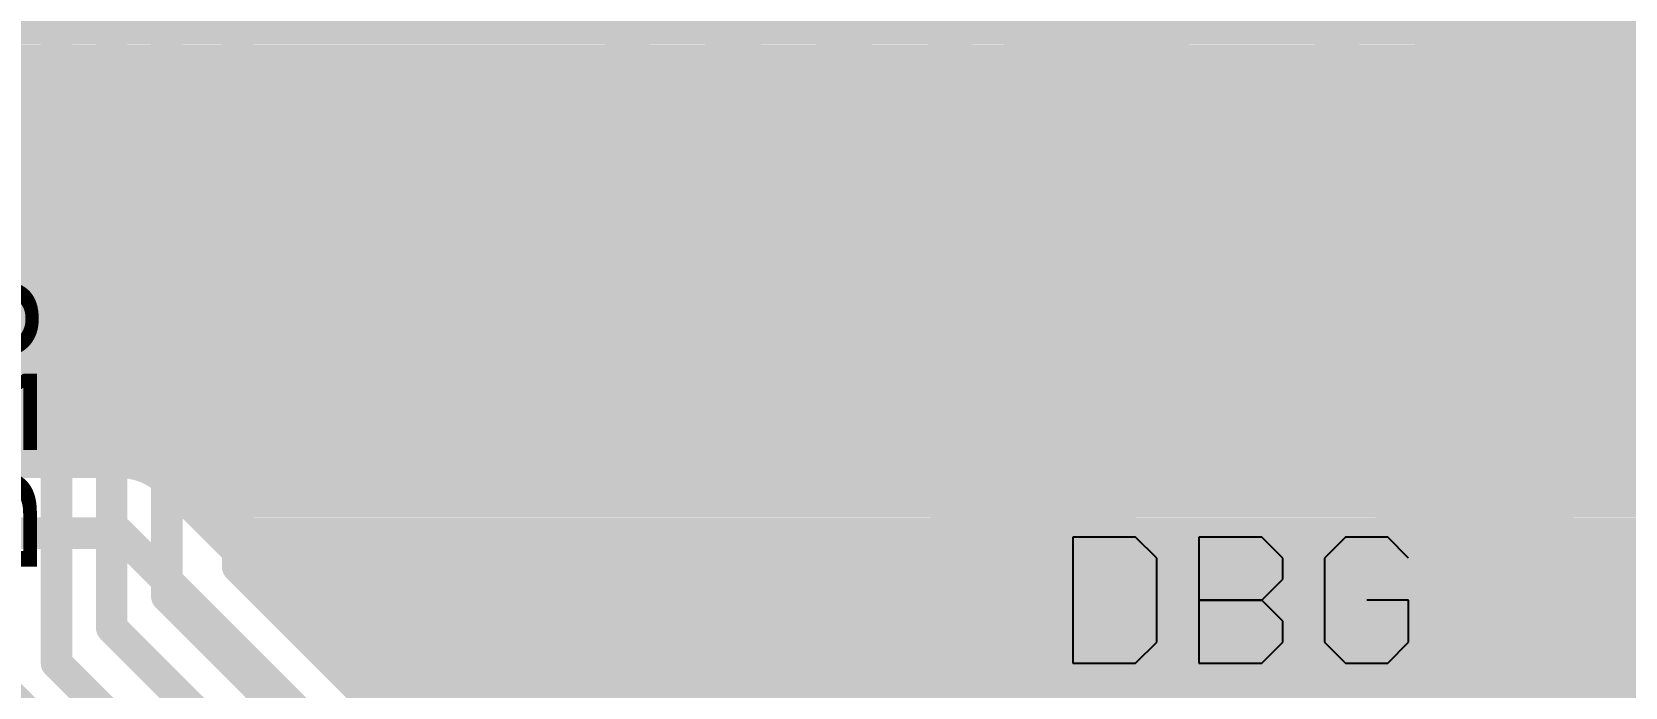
# Model space of a CAD drawing. Header units: millimetres. Extents: x 0.11 to 5.67, y 0.55 to 4.24.
# Drawn here: x 2.3698 to 2.768, y 3.2283 to 3.392 of the extents above; entities that cross this region are included whole.
import ezdxf

# ---------------------------------------------------------------- set-up
doc = ezdxf.new("R2010")
doc.units = ezdxf.units.MM
doc.header["$MEASUREMENT"] = 0
for name, color, linetype in [('BottomLayer', 5, 'Continuous'), ('BottomOverlay', 54, 'Continuous'), ('InternalPlane2', 16, 'Continuous'), ('MultiLayer', 9, 'Continuous'), ('TopLayer', 1, 'Continuous'), ('TopOverlay', 2, 'Continuous'), ('ViaHoleLayer', 16, 'Continuous')]:
    doc.layers.add(name, color=color, linetype=linetype)

msp = doc.modelspace()

# ---------------------------------------------------------------- linework, layer by layer
at = {"layer": 'BottomLayer', "const_width": 0.00787}
for points in [[(1.77345, 3.39271), (2.8063, 3.39271)], [(1.77314, 3.38483), (2.80646, 3.38483)], [(1.77019, 3.37696), (2.80883, 3.37696)], [(1.76968, 3.36909), (2.81503, 3.36909)], [(1.76833, 3.36121), (2.8229, 3.36121)], [(2.33169, 3.35334), (2.83078, 3.35334)], [(2.33169, 3.34546), (2.83865, 3.34546)], [(2.33169, 3.33759), (2.84652, 3.33759)], [(2.33169, 3.32972), (2.8544, 3.32972)], [(2.33169, 3.32184), (2.86227, 3.32184)], [(2.33169, 3.31397), (2.87081, 3.31397)], [(2.33169, 3.30609), (2.89961, 3.30609)], [(2.17554, 3.29822), (3.42717, 3.29822)], [(2.33169, 3.29035), (2.90157, 3.29035)], [(2.33169, 3.28447), (2.39171, 3.28447)], [(2.39989, 3.28247), (2.90157, 3.28247)], [(2.40424, 3.27928), (2.50465, 3.17887)], [(2.40892, 3.2746), (2.90157, 3.2746)], [(2.3002, 3.26676), (2.39171, 3.26676)], [(2.39171, 3.26676), (2.49213, 3.16634)], [(2.4168, 3.26672), (2.90157, 3.26672)], [(2.42467, 3.25885), (2.90157, 3.25885)], [(2.43254, 3.25098), (2.90157, 3.25098)], [(2.44042, 3.2431), (2.90157, 3.2431)], [(2.44829, 3.23523), (2.90157, 3.23523)], [(2.45617, 3.22735), (5.0165, 3.22735)]]:
    msp.add_lwpolyline(points, dxfattribs=at)
at = {"layer": 'BottomLayer'}
for points, const_width in [([(2.62992, 3.37697, 1), (2.64173, 3.37697, 1)], 0.01181), ([(2.51968, 3.35728, 1), (2.5315, 3.35728, 1)], 0.01181), ([(2.74803, 3.35728, 1), (2.75984, 3.35728, 1)], 0.01181), ([(2.72441, 3.27854, 1), (2.73622, 3.27854, 1)], 0.01181), ([(2.38974, 3.28447, 1), (2.39368, 3.28447, 1)], 0.00394), ([(2.38974, 3.28447, 1), (2.39368, 3.28447, 1)], 0.00394), ([(2.38974, 3.28447, 1), (2.39368, 3.28447, 1)], 0.00394), ([(2.39792, 3.28247, 1), (2.40185, 3.28247, 1)], 0.00394), ([(2.61417, 3.27461, 1), (2.62598, 3.27461, 1)], 0.01181), ([(2.40227, 3.27928, 1), (2.4062, 3.27928, 1)], 0.00394), ([(2.40227, 3.27928, 1), (2.4062, 3.27928, 1)], 0.00394), ([(2.40227, 3.27928, 1), (2.4062, 3.27928, 1)], 0.00394), ([(2.40695, 3.2746, 1), (2.41089, 3.2746, 1)], 0.00394), ([(2.38974, 3.26676, 1), (2.39368, 3.26676, 1)], 0.00394), ([(2.38974, 3.26676, 1), (2.39368, 3.26676, 1)], 0.00394), ([(2.41483, 3.26672, 1), (2.41876, 3.26672, 1)], 0.00394), ([(2.4227, 3.25885, 1), (2.42664, 3.25885, 1)], 0.00394), ([(2.43058, 3.25098, 1), (2.43451, 3.25098, 1)], 0.00394), ([(2.43845, 3.2431, 1), (2.44239, 3.2431, 1)], 0.00394), ([(2.44632, 3.23523, 1), (2.45026, 3.23523, 1)], 0.00394), ([(2.4542, 3.22735, 1), (2.45813, 3.22735, 1)], 0.00394)]:
    msp.add_lwpolyline(points, format="xyb", close=True, dxfattribs=dict(at, const_width=const_width))
at = {"layer": 'BottomLayer', "const_width": 0.00787}
msp.add_lwpolyline([(2.39171, 3.28447, -0.198912), (2.40424, 3.27928)], format="xyb", dxfattribs=at)
msp.add_lwpolyline([(2.39171, 3.28447, -0.198912), (2.40424, 3.27928)], format="xyb", dxfattribs=at)
at = {"layer": 'InternalPlane2', "const_width": 0.02591}
for points in [[(2.62287, 3.37697, 1), (2.64878, 3.37697, 1)], [(2.51264, 3.35728, 1), (2.53854, 3.35728, 1)], [(2.74098, 3.35728, 1), (2.76689, 3.35728, 1)], [(2.71736, 3.27854, 1), (2.74327, 3.27854, 1)], [(2.60713, 3.27461, 1), (2.63303, 3.27461, 1)]]:
    msp.add_lwpolyline(points, format="xyb", close=True, dxfattribs=at)
at = {"layer": 'MultiLayer', "const_width": 0.01181}
for points in [[(2.62992, 3.37697, 1), (2.64173, 3.37697, 1)], [(2.51968, 3.35728, 1), (2.5315, 3.35728, 1)], [(2.74803, 3.35728, 1), (2.75984, 3.35728, 1)], [(2.72441, 3.27854, 1), (2.73622, 3.27854, 1)], [(2.61417, 3.27461, 1), (2.62598, 3.27461, 1)]]:
    msp.add_lwpolyline(points, format="xyb", close=True, dxfattribs=at)
at = {"layer": 'TopLayer'}
for points, const_width in [([(2.37598, 3.23425), (2.37598, 4.04429)], 0.00787), ([(2.38976, 3.24311), (2.38976, 4.0372)], 0.00787), ([(2.40354, 3.25098), (2.40354, 4.0315)], 0.00787), ([(2.42126, 3.25832), (2.42126, 3.65718)], 0.00787), ([(2.67913, 3.43209), (2.72638, 3.38484)], 0.00984), ([(2.56004, 3.42802), (2.63964, 3.34843)], 0.00787), ([(2.54134, 3.42028), (2.63189, 3.32972)], 0.00984), ([(2.66591, 3.41886), (2.71315, 3.37162)], 0.00787), ([(2.52165, 3.41212), (2.62374, 3.31004)], 0.00984), ([(2.50843, 3.3989), (2.61051, 3.29682)], 0.00787), ([(2.42126, 3.39271), (2.51462, 3.39271)], 0.00787), ([(2.59535, 3.39271), (2.69207, 3.39271)], 0.00787), ([(2.42126, 3.38483), (2.52249, 3.38483)], 0.00787), ([(2.60323, 3.38483), (2.69994, 3.38483)], 0.00787), ([(2.72638, 3.38484), (2.82846, 3.38484)], 0.00984), ([(2.42126, 3.37696), (2.53037, 3.37696)], 0.00787), ([(2.6111, 3.37696), (2.70781, 3.37696)], 0.00787), ([(2.42126, 3.36909), (2.53824, 3.36909)], 0.00787), ([(2.61897, 3.36909), (2.71631, 3.36909)], 0.00787), ([(2.72638, 3.36614), (2.82071, 3.36614)], 0.00787), ([(2.42126, 3.36121), (2.54612, 3.36121)], 0.00787), ([(2.62685, 3.36121), (2.82564, 3.36121)], 0.00787), ([(2.42126, 3.35334), (2.55399, 3.35334)], 0.00787), ([(2.63472, 3.35334), (2.83352, 3.35334)], 0.00787), ([(2.42126, 3.34546), (2.56186, 3.34546)], 0.00787), ([(2.63964, 3.34843), (2.79752, 3.34843)], 0.00787), ([(2.42126, 3.33759), (2.56974, 3.33759)], 0.00787), ([(2.42126, 3.32972), (2.57761, 3.32972)], 0.00787), ([(2.63189, 3.32972), (2.79752, 3.32972)], 0.00984), ([(2.42126, 3.32184), (2.58549, 3.32184)], 0.00787), ([(2.42126, 3.31397), (2.59336, 3.31397)], 0.00787), ([(2.62374, 3.31004), (2.78937, 3.31004)], 0.00984), ([(2.42126, 3.30609), (2.60123, 3.30609)], 0.00787), ([(2.42126, 3.29822), (2.60911, 3.29822)], 0.00787), ([(2.42126, 3.29035), (2.78262, 3.29035)], 0.00787), ([(2.62374, 3.29134), (2.78162, 3.29134)], 0.00787), ([(2.42126, 3.28247), (2.79049, 3.28247)], 0.00787), ([(2.42126, 3.2746), (2.79836, 3.2746)], 0.00787), ([(2.42126, 3.26672), (2.80624, 3.26672)], 0.00787), ([(2.42126, 3.25885), (2.81411, 3.25885)], 0.00787), ([(2.42126, 3.25832), (2.46331, 3.21627)], 0.00787), ([(2.40354, 3.25098), (2.45079, 3.20374)], 0.00787), ([(2.42861, 3.25098), (2.82199, 3.25098)], 0.00787), ([(2.38976, 3.24311), (2.43701, 3.19587)], 0.00787), ([(2.43648, 3.2431), (2.82986, 3.2431)], 0.00787), ([(2.37598, 3.23425), (2.42323, 3.18701)], 0.00787), ([(2.44435, 3.23523), (2.83773, 3.23523)], 0.00787), ([(2.3622, 3.22854), (2.40658, 3.18417)], 0.00787), ([(2.45223, 3.22735), (2.84561, 3.22735)], 0.00787)]:
    msp.add_lwpolyline(points, dxfattribs=dict(at, const_width=const_width))
for points, const_width in [([(2.41929, 3.39271, 1), (2.42323, 3.39271, 1)], 0.00394), ([(2.51265, 3.39271, 1), (2.51659, 3.39271, 1)], 0.00394), ([(2.59338, 3.39271, 1), (2.59732, 3.39271, 1)], 0.00394), ([(2.6901, 3.39271, 1), (2.69403, 3.39271, 1)], 0.00394), ([(2.41929, 3.38483, 1), (2.42323, 3.38483, 1)], 0.00394), ([(2.52053, 3.38483, 1), (2.52446, 3.38483, 1)], 0.00394), ([(2.60126, 3.38483, 1), (2.6052, 3.38483, 1)], 0.00394), ([(2.62992, 3.37697, 1), (2.64173, 3.37697, 1)], 0.01181), ([(2.69797, 3.38483, 1), (2.70191, 3.38483, 1)], 0.00394), ([(2.72392, 3.38484, 1), (2.72884, 3.38484, 1)], 0.00492), ([(2.72392, 3.38484, 1), (2.72884, 3.38484, 1)], 0.00492), ([(2.41929, 3.37696, 1), (2.42323, 3.37696, 1)], 0.00394), ([(2.5284, 3.37696, 1), (2.53234, 3.37696, 1)], 0.00394), ([(2.60913, 3.37696, 1), (2.61307, 3.37696, 1)], 0.00394), ([(2.70585, 3.37696, 1), (2.70978, 3.37696, 1)], 0.00394), ([(2.41929, 3.36909, 1), (2.42323, 3.36909, 1)], 0.00394), ([(2.53627, 3.36909, 1), (2.54021, 3.36909, 1)], 0.00394), ([(2.61701, 3.36909, 1), (2.62094, 3.36909, 1)], 0.00394), ([(2.71119, 3.37162, 1), (2.71512, 3.37162, 1)], 0.00394), ([(2.71119, 3.37162, 1), (2.71512, 3.37162, 1)], 0.00394), ([(2.71119, 3.37162, 1), (2.71512, 3.37162, 1)], 0.00394), ([(2.71434, 3.36909, 1), (2.71827, 3.36909, 1)], 0.00394), ([(2.51968, 3.35728, 1), (2.5315, 3.35728, 1)], 0.01181), ([(2.72441, 3.36614, 1), (2.72835, 3.36614, 1)], 0.00394), ([(2.72441, 3.36614, 1), (2.72835, 3.36614, 1)], 0.00394), ([(2.72441, 3.36614, 1), (2.72835, 3.36614, 1)], 0.00394), ([(2.74803, 3.35728, 1), (2.75984, 3.35728, 1)], 0.01181), ([(2.41929, 3.36121, 1), (2.42323, 3.36121, 1)], 0.00394), ([(2.54415, 3.36121, 1), (2.54808, 3.36121, 1)], 0.00394), ([(2.62488, 3.36121, 1), (2.62882, 3.36121, 1)], 0.00394), ([(2.41929, 3.35334, 1), (2.42323, 3.35334, 1)], 0.00394), ([(2.55202, 3.35334, 1), (2.55596, 3.35334, 1)], 0.00394), ([(2.63275, 3.35334, 1), (2.63669, 3.35334, 1)], 0.00394), ([(2.41929, 3.34546, 1), (2.42323, 3.34546, 1)], 0.00394), ([(2.5599, 3.34546, 1), (2.56383, 3.34546, 1)], 0.00394), ([(2.63767, 3.34843, 1), (2.6416, 3.34843, 1)], 0.00394), ([(2.63767, 3.34843, 1), (2.6416, 3.34843, 1)], 0.00394), ([(2.41929, 3.33759, 1), (2.42323, 3.33759, 1)], 0.00394), ([(2.56777, 3.33759, 1), (2.57171, 3.33759, 1)], 0.00394), ([(2.41929, 3.32972, 1), (2.42323, 3.32972, 1)], 0.00394), ([(2.57564, 3.32972, 1), (2.57958, 3.32972, 1)], 0.00394), ([(2.62943, 3.32972, 1), (2.63435, 3.32972, 1)], 0.00492), ([(2.62943, 3.32972, 1), (2.63435, 3.32972, 1)], 0.00492), ([(2.41929, 3.32184, 1), (2.42323, 3.32184, 1)], 0.00394), ([(2.58352, 3.32184, 1), (2.58745, 3.32184, 1)], 0.00394), ([(2.41929, 3.31397, 1), (2.42323, 3.31397, 1)], 0.00394), ([(2.59139, 3.31397, 1), (2.59533, 3.31397, 1)], 0.00394), ([(2.62128, 3.31004, 1), (2.6262, 3.31004, 1)], 0.00492), ([(2.62128, 3.31004, 1), (2.6262, 3.31004, 1)], 0.00492), ([(2.41929, 3.30609, 1), (2.42323, 3.30609, 1)], 0.00394), ([(2.59927, 3.30609, 1), (2.6032, 3.30609, 1)], 0.00394), ([(2.41929, 3.29822, 1), (2.42323, 3.29822, 1)], 0.00394), ([(2.60714, 3.29822, 1), (2.61108, 3.29822, 1)], 0.00394), ([(2.60854, 3.29682, 1), (2.61248, 3.29682, 1)], 0.00394), ([(2.60854, 3.29682, 1), (2.61248, 3.29682, 1)], 0.00394), ([(2.60854, 3.29682, 1), (2.61248, 3.29682, 1)], 0.00394), ([(2.41929, 3.29035, 1), (2.42323, 3.29035, 1)], 0.00394), ([(2.62177, 3.29134, 1), (2.6257, 3.29134, 1)], 0.00394), ([(2.62177, 3.29134, 1), (2.6257, 3.29134, 1)], 0.00394), ([(2.62177, 3.29134, 1), (2.6257, 3.29134, 1)], 0.00394), ([(2.72441, 3.27854, 1), (2.73622, 3.27854, 1)], 0.01181), ([(2.41929, 3.28247, 1), (2.42323, 3.28247, 1)], 0.00394), ([(2.61417, 3.27461, 1), (2.62598, 3.27461, 1)], 0.01181), ([(2.41929, 3.2746, 1), (2.42323, 3.2746, 1)], 0.00394), ([(2.41929, 3.26672, 1), (2.42323, 3.26672, 1)], 0.00394), ([(2.41929, 3.25885, 1), (2.42323, 3.25885, 1)], 0.00394), ([(2.41929, 3.25832, 1), (2.42323, 3.25832, 1)], 0.00394), ([(2.41929, 3.25832, 1), (2.42323, 3.25832, 1)], 0.00394), ([(2.40157, 3.25098, 1), (2.40551, 3.25098, 1)], 0.00394), ([(2.40157, 3.25098, 1), (2.40551, 3.25098, 1)], 0.00394), ([(2.42664, 3.25098, 1), (2.43057, 3.25098, 1)], 0.00394), ([(2.3878, 3.24311, 1), (2.39173, 3.24311, 1)], 0.00394), ([(2.3878, 3.24311, 1), (2.39173, 3.24311, 1)], 0.00394), ([(2.43451, 3.2431, 1), (2.43845, 3.2431, 1)], 0.00394), ([(2.37402, 3.23425, 1), (2.37795, 3.23425, 1)], 0.00394), ([(2.37402, 3.23425, 1), (2.37795, 3.23425, 1)], 0.00394), ([(2.44239, 3.23523, 1), (2.44632, 3.23523, 1)], 0.00394), ([(2.45026, 3.22735, 1), (2.4542, 3.22735, 1)], 0.00394)]:
    msp.add_lwpolyline(points, format="xyb", close=True, dxfattribs=dict(at, const_width=const_width))
at = {"layer": 'TopLayer', "const_width": 0.00787}
for points in [[(2.72638, 3.36614, -0.198912), (2.71315, 3.37162)], [(2.72638, 3.36614, -0.198912), (2.71315, 3.37162)], [(2.62374, 3.29134, -0.198912), (2.61051, 3.29682)], [(2.62374, 3.29134, -0.198912), (2.61051, 3.29682)]]:
    msp.add_lwpolyline(points, format="xyb", dxfattribs=at)
at = {"layer": 'TopOverlay'}
for p, q in [((2.62992, 3.26574), (2.62992, 3.23425)), ((2.64566, 3.26574), (2.62992, 3.26574)), ((2.65091, 3.26049), (2.64566, 3.26574)), ((2.66141, 3.26574), (2.66141, 3.23425)), ((2.67715, 3.26574), (2.66141, 3.26574)), ((2.6824, 3.26049), (2.67715, 3.26574)), ((2.69814, 3.26574), (2.69289, 3.26049)), ((2.70864, 3.26574), (2.69814, 3.26574)), ((2.71388, 3.26049), (2.70864, 3.26574)), ((2.65091, 3.2395), (2.65091, 3.26049)), ((2.6824, 3.25524), (2.6824, 3.26049)), ((2.69289, 3.26049), (2.69289, 3.2395)), ((2.67715, 3.25), (2.6824, 3.25524)), ((2.67715, 3.25), (2.66141, 3.25)), ((2.66141, 3.25), (2.67715, 3.25)), ((2.6824, 3.24475), (2.67715, 3.25)), ((2.71388, 3.25), (2.70339, 3.25)), ((2.71388, 3.2395), (2.71388, 3.25)), ((2.6824, 3.2395), (2.6824, 3.24475)), ((2.64566, 3.23425), (2.65091, 3.2395)), ((2.67715, 3.23425), (2.6824, 3.2395)), ((2.69289, 3.2395), (2.69814, 3.23425)), ((2.70864, 3.23425), (2.71388, 3.2395)), ((2.62992, 3.23425), (2.64566, 3.23425)), ((2.66141, 3.23425), (2.67715, 3.23425)), ((2.69814, 3.23425), (2.70864, 3.23425))]:
    msp.add_line(p, q, dxfattribs=at)
at = {"layer": 'ViaHoleLayer', "const_width": 0.00591}
for points in [[(2.63287, 3.37697, 1), (2.63878, 3.37697, 1)], [(2.52264, 3.35728, 1), (2.52854, 3.35728, 1)], [(2.75098, 3.35728, 1), (2.75689, 3.35728, 1)], [(2.72736, 3.27854, 1), (2.73327, 3.27854, 1)], [(2.61713, 3.27461, 1), (2.62303, 3.27461, 1)]]:
    msp.add_lwpolyline(points, format="xyb", close=True, dxfattribs=at)

# ---------------------------------------------------------------- texts
at = {"layer": 'BottomOverlay', "text_generation_flag": 2}
msp.add_text('R73', height=0.031496, rotation=270, dxfattribs=at).set_placement((2.33957, 3.25492))

doc.saveas('drawing.dxf')
